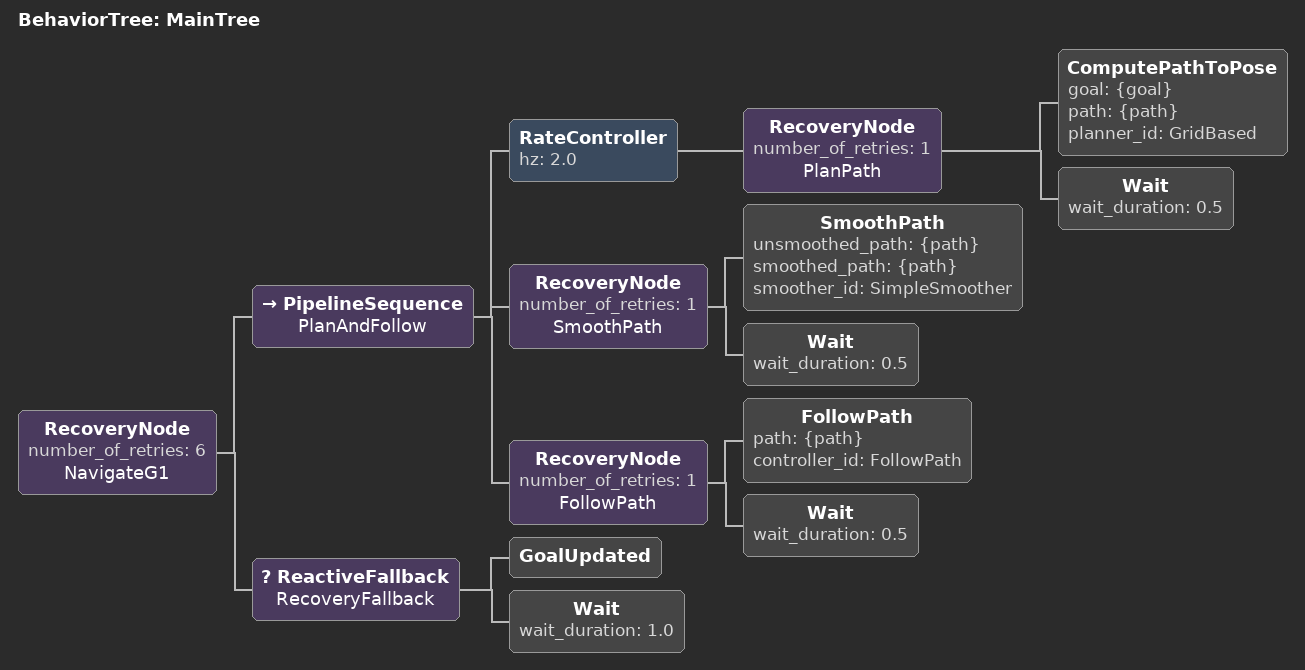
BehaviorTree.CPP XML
<!--
  Replanificare Nav2 la 2 Hz. Obstacolele live nu sunt șterse ca recovery:
  plannerul trebuie să găsească o rută în jurul lor sau să aștepte în siguranță.
-->
<root main_tree_to_execute="MainTree">
  <BehaviorTree ID="MainTree">
    <RecoveryNode number_of_retries="6" name="NavigateG1">
      <PipelineSequence name="PlanAndFollow">
        <RateController hz="2.0">
          <RecoveryNode number_of_retries="1" name="PlanPath">
            <ComputePathToPose goal="{goal}" path="{path}" planner_id="GridBased"/>
            <Wait wait_duration="0.5"/>
          </RecoveryNode>
        </RateController>
        <RecoveryNode number_of_retries="1" name="SmoothPath">
          <SmoothPath unsmoothed_path="{path}" smoothed_path="{path}" smoother_id="SimpleSmoother"/>
          <Wait wait_duration="0.5"/>
        </RecoveryNode>
        <RecoveryNode number_of_retries="1" name="FollowPath">
          <FollowPath path="{path}" controller_id="FollowPath"/>
          <Wait wait_duration="0.5"/>
        </RecoveryNode>
      </PipelineSequence>
      <ReactiveFallback name="RecoveryFallback">
        <GoalUpdated/>
        <Wait wait_duration="1.0"/>
      </ReactiveFallback>
    </RecoveryNode>
  </BehaviorTree>
</root>
